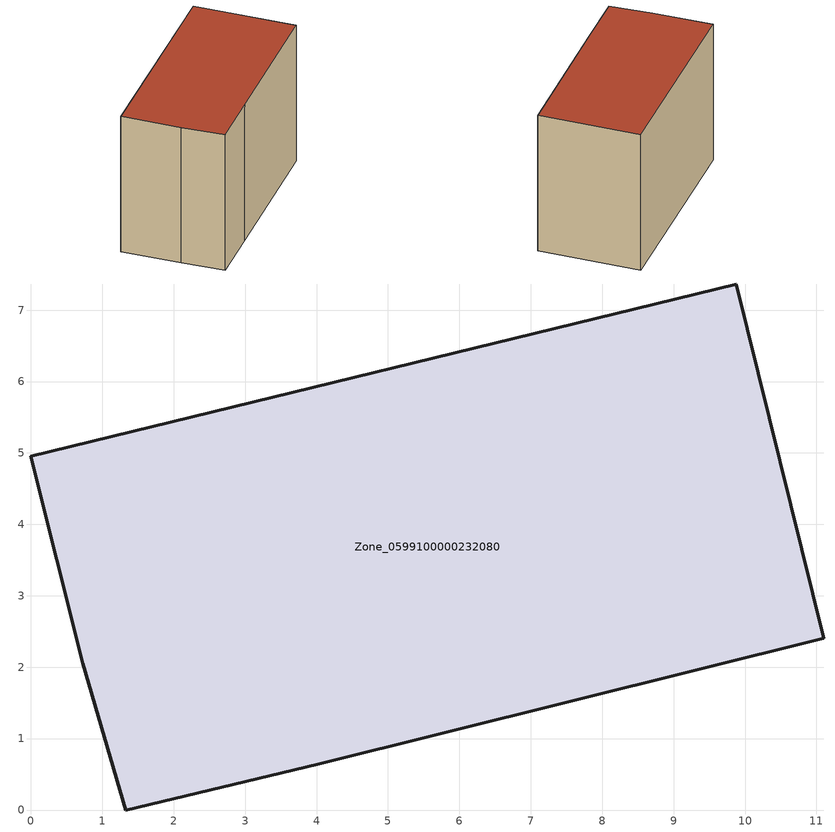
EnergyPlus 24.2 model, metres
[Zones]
Zone_0599100000232080
 floor ground (C_G): 1.33,0 0.73,2.06 0,4.96 9.88,7.37 11.1,2.4 4.01,0.64 z0
 wall outside (C_F): 0.73,2.06 1.33,0 4.01,0.64 11.1,2.4 9.88,7.37 0,4.96 0.73,2.06 z0:7.52
 roof outside (C_R): 11.1,2.4 9.88,7.37 0,4.96 0.73,2.06 1.33,0 4.01,0.64 z7.52
[BUILDING]
Pand.0599100000232080: North Axis=0; Terrain=City; Loads Convergence Tolerance Value=0.04; Temperature Convergence Tolerance Value=0.4; Solar Distribution=FullExterior; Maximum Number of Warmup Days=25; Minimum Number of Warmup Days=1
[Site:Location]
Rotterdam.The.Hague.AP_ZH_NLD Design_Conditions: Latitude=51.96; Longitude=4.45; Time Zone=1; Elevation=-4.5
[SITE:GROUNDTEMPERATURE:BUILDINGSURFACE]
18, 18, 18, 18, 18, 18, 18, 18, 18, 18, 18, 18
[MATERIAL] Thermal Absorptance=0.9; Solar Absorptance=0.7; Visible Absorptance=0.7
Name | Roughness | Thickness | Conductivity | Density | Specific Heat
G.TC.1946 | MediumSmooth | 0.15 | 1 | 540 | 1210
F.TC.1946 | Rough | 0.3 | 0.857143 | 1920 | 840
R.TC.1946 | MediumRough | 0.2 | 0.909091 | 1500 | 1000
[CONSTRUCTION]
C_G: G.TC.1946
C_F: F.TC.1946
C_R: R.TC.1946
[ZONE]
Zone_0599100000232080: Type=1; Multiplier=1; Ceiling Height=Autocalculate; Volume=Autocalculate; Floor Area=autocalculate; Part of Total Floor Area=Yes
[ZONEINFILTRATION:DESIGNFLOWRATE]
Infil_Zone_0599100000232080: Zone or ZoneList or Space or SpaceList=Zone_0599100000232080; Schedule=AlwaysOn; Design Flow Rate Calculation Method=Flow/Area; Flow Rate per Floor Area=0.003; Constant Term Coefficient=1; Temperature Term Coefficient=0; Velocity Term Coefficient=0; Velocity Squared Term Coefficient=0
[HVACTEMPLATE:ZONE:IDEALLOADSAIRSYSTEM]
Zone_0599100000232080: Maximum Heating Supply Air Temperature=50; Minimum Cooling Supply Air Temperature=13; Maximum Heating Supply Air Humidity Ratio=0.0156; Minimum Cooling Supply Air Humidity Ratio=0.0077; Heating Limit=NoLimit; Cooling Limit=NoLimit; Dehumidification Control Type=ConstantSensibleHeatRatio; Cooling Sensible Heat Ratio=0.7; Dehumidification Setpoint=60; Humidification Control Type=None; Humidification Setpoint=30; Outdoor Air Method=None; Outdoor Air Flow Rate per Person=0.00944; Outdoor Air Flow Rate per Zone Floor Area=0; Outdoor Air Flow Rate per Zone=0; Demand Controlled Ventilation Type=None; Outdoor Air Economizer Type=NoEconomizer; Heat Recovery Type=None; Sensible Heat Recovery Effectiveness=0.7; Latent Heat Recovery Effectiveness=0.65
[ZONECONTROL:THERMOSTAT]
ThermostatControl_Zone_0599100000232080: Zone or ZoneList=Zone_0599100000232080; Control Type Schedule=DualSetpointControlType; Control 1=Thermostat_Zone_0599100000232080; Temperature Difference Between Cutout And Setpoint=0
[THERMOSTATSETPOINT:DUALSETPOINT]
Thermostat_Zone_0599100000232080: Heating Setpoint Temperature Schedule=HeatingSetpoint_Zone_0599100000232080; Cooling Setpoint Temperature Schedule=CoolingSetpoint_Zone_0599100000232080
[SCHEDULE:COMPACT]
HeatingSetpoint_Zone_0599100000232080: Through: 12/31, For: AllDays, Until: 24:00, 21
CoolingSetpoint_Zone_0599100000232080: Through: 12/31, For: AllDays, Until: 24:00, 24
DualSetpointControlType: Through: 12/31, For: AllDays, Until: 24:00, 4
AlwaysOn: Through: 12/31, For: AllDays, Until: 24:00, 1
